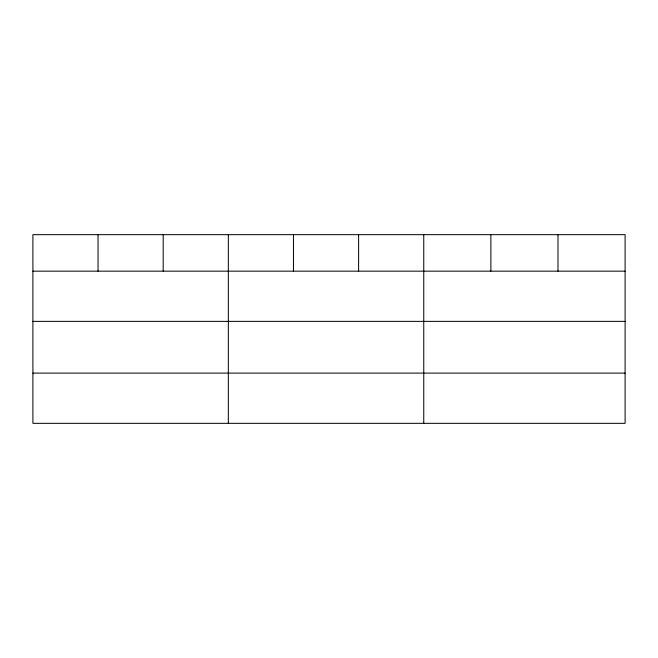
<?xml version="1.0" encoding="UTF-8"?>
<svg xmlns="http://www.w3.org/2000/svg" width="658" height="658" viewBox="0 0 658 658"><rect width="100%" height="100%" fill="white"/><g stroke="black" fill="none" stroke-linecap="round" stroke-linejoin="round"><path stroke-width="0.99" d="M625.1 321.375L625.1 234.667L32.9 234.667L32.9 423.333L625.1 423.333L625.1 321.375L32.9 321.375M32.9 271.162L625.1 271.162M32.9 373.111L625.1 373.111M557.984 234.667L557.984 271.162M490.868 234.667L490.868 271.162M423.752 234.667L423.752 423.333M358.61 234.667L358.61 271.162M293.468 234.667L293.468 271.162M228.326 234.667L228.326 423.333M163.184 234.667L163.184 271.162M98.042 234.667L98.042 271.162"/></g></svg>
